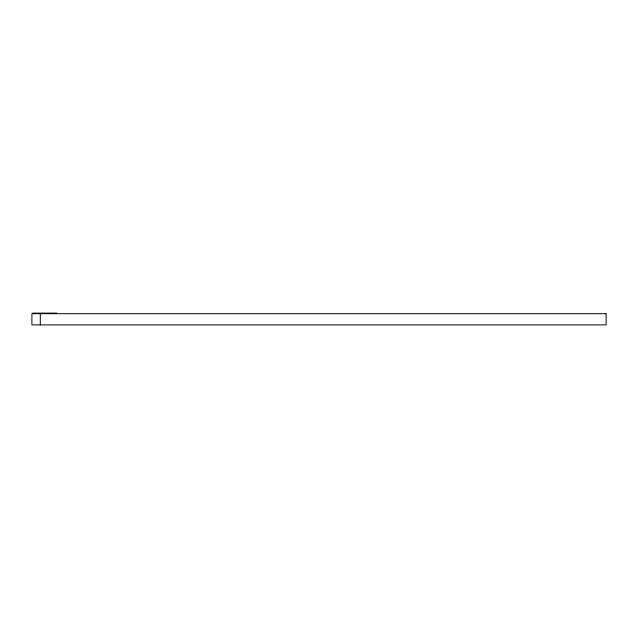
<?xml version="1.0" encoding="UTF-8"?>
<svg xmlns="http://www.w3.org/2000/svg" width="638" height="638" viewBox="0 0 638 638"><rect width="100%" height="100%" fill="white"/><g stroke="black" fill="none" stroke-linecap="round" stroke-linejoin="round"><path stroke-width="0.96" d="M32.849 313.114L56.734 313.114M40.298 313.697L40.298 324.886M606.1 313.697L31.9 313.697L31.9 324.886L606.1 324.886L606.1 313.697"/></g></svg>
